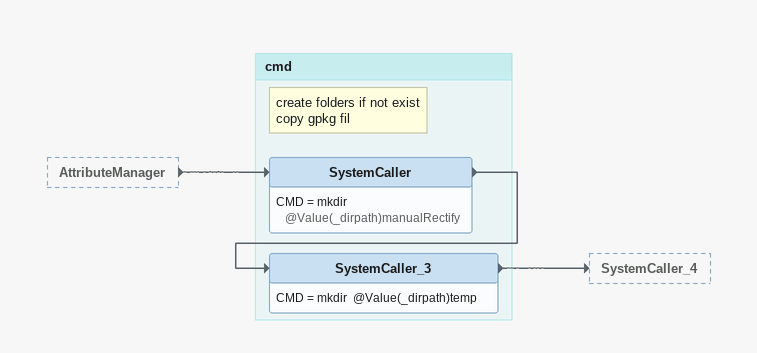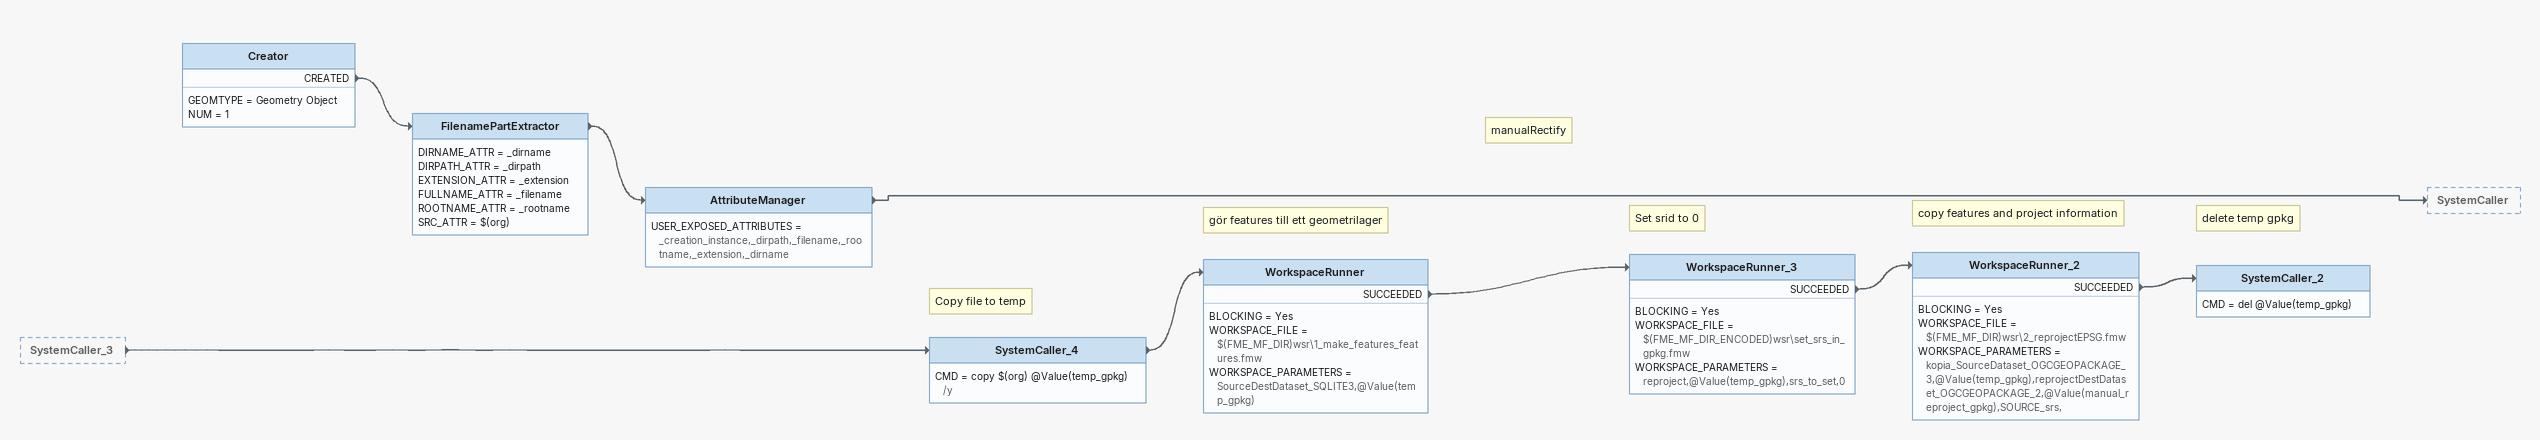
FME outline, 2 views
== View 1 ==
AttributeManager [outside]
    -> SystemCaller

Bookmark: cmd
Note: create folders if not exist / copy gpkg fil
SystemCaller
    CMD = mkdir  @Value(_dirpath)manualRectify
    -> SystemCaller_3
SystemCaller_3
    CMD = mkdir  @Value(_dirpath)temp
    -> SystemCaller_4

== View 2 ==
SystemCaller_3 [outside]
    -> SystemCaller_4
Creator
    GEOMTYPE = Geometry Object
    NUM = 1
    CREATED -> FilenamePartExtractor
FilenamePartExtractor
    DIRNAME_ATTR = _dirname
    DIRPATH_ATTR = _dirpath
    EXTENSION_ATTR = _extension
    FULLNAME_ATTR = _filename
    ROOTNAME_ATTR = _rootname
    SRC_ATTR = $(org)
    -> AttributeManager
AttributeManager
    USER_EXPOSED_ATTRIBUTES = _creation_instance,_dirpath,_filename,_rootname,_extension,_dirname
    -> SystemCaller
Note: Copy file to temp
SystemCaller_4
    CMD = copy $(org) @Value(temp_gpkg)   /y
    -> WorkspaceRunner
Note: gör features till ett geometrilager
Note: manualRectify
WorkspaceRunner
    BLOCKING = Yes
    WORKSPACE_FILE = $(FME_MF_DIR)wsr\1_make_features_features.fmw
    WORKSPACE_PARAMETERS = SourceDestDataset_SQLITE3,@Value(temp_gpkg)
    SUCCEEDED -> WorkspaceRunner_3
Note: Set srid to 0
WorkspaceRunner_3
    BLOCKING = Yes
    WORKSPACE_FILE = $(FME_MF_DIR_ENCODED)wsr\set_srs_in_gpkg.fmw
    WORKSPACE_PARAMETERS = reproject,@Value(temp_gpkg),srs_to_set,0
    SUCCEEDED -> WorkspaceRunner_2
Note: copy features and project information
WorkspaceRunner_2
    BLOCKING = Yes
    WORKSPACE_FILE = $(FME_MF_DIR)wsr\2_reprojectEPSG.fmw
    WORKSPACE_PARAMETERS = kopia_SourceDataset_OGCGEOPACKAGE_3,@Value(temp_gpkg),reprojectDestDataset_OGCGEOPACKAGE_2,@Value(manual_reproject_gpkg),SOURCE_srs,
    SUCCEEDED -> SystemCaller_2
Note: delete temp gpkg
SystemCaller_2
    CMD = del @Value(temp_gpkg)
